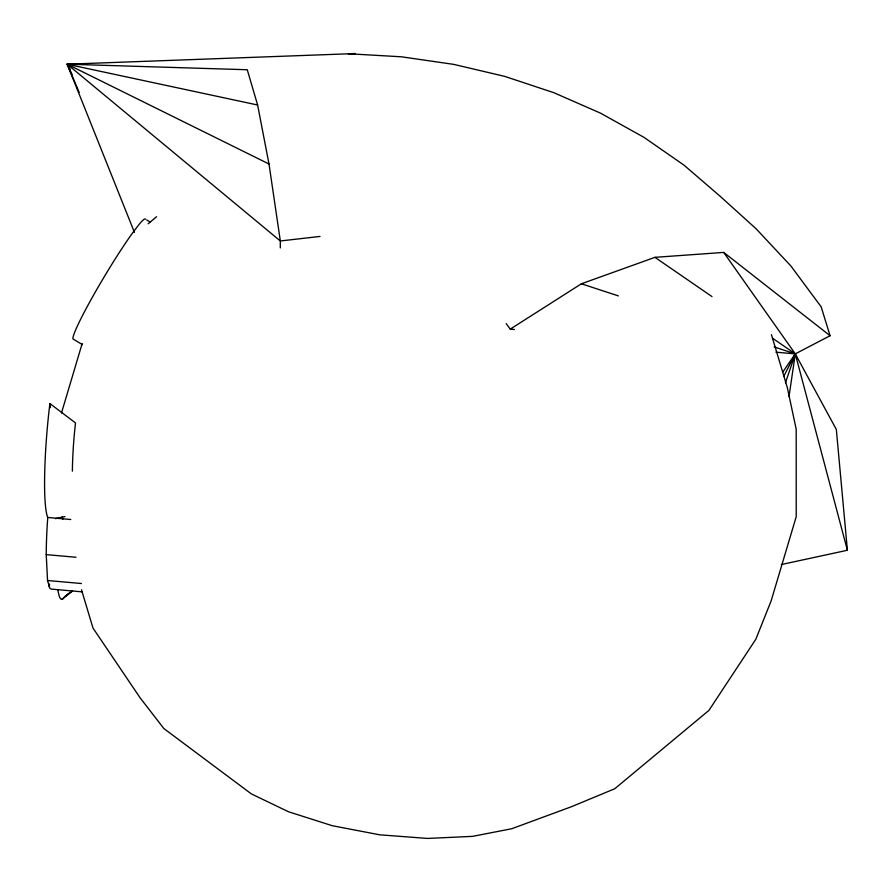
<?xml version="1.0" encoding="UTF-8"?>
<svg xmlns="http://www.w3.org/2000/svg" width="892" height="892" viewBox="0 0 892 892"><rect width="100%" height="100%" fill="white"/><g stroke="black" fill="none" stroke-linecap="round" stroke-linejoin="round"><path stroke-width="1.34" d="M280.3 247.931L280.333 240.974L269.005 164.005L257.61 105.011L247.262 69.743L67.19 64.202L134.447 232.399M49.172 586.824L49.573 584.07M789.03 396.483L795.285 353.868L723.713 252.414L654.94 257.342L581.394 283.779L510.269 329.126L506.188 323.618M61.481 412.996L82.175 343.543M785.428 382.891L795.285 353.868L830.084 335.727L821.164 306.837L790.959 266.072L756.193 228.865L720.178 196.296L683.997 165.143L643.879 137.29L600.271 113.028L553.687 92.634L504.638 76.355L453.682 64.369L401.4 56.798L348.371 53.743L355.083 53.565L67.19 64.202L79.187 92.389M783.823 376.179L795.285 353.868L772.461 338.168M782.685 372.22L795.285 353.868L774.156 346.943M148.206 223.78L156.579 216.689M61.871 599.346L72.564 590.939M64.547 596.826L72.263 590.883L64.547 596.826A91.274 10.637 -84.9 0 1 57.913 589.88M55.438 518.642L64.949 516.58M781.336 564.547L847.4 550.252L836.328 429.442L795.285 353.868L775.917 352.184M320.016 236.436L280.333 240.974L67.19 64.202L71.315 64.637M510.269 329.126L514.428 329.494M72.375 471.166A71.003 10.124 -85.7 0 1 75.519 422.942L49.885 403.563A91.274 10.637 -84.9 0 0 47.744 517.46L70.78 519.512M47.744 517.46A83.134 9.689 -84.9 0 0 46.228 554.623L76.032 557.266M46.228 554.623L47.544 580.514L81.406 583.524M82.532 591.875L51.379 589.11L49.863 588.386L47.544 580.514M257.61 105.011L67.19 64.202L72.018 74.248M581.394 283.779L618.368 295.899M269.005 164.005L67.19 64.202L70 69.019M146.656 219.923L150.202 222.052M82.465 344.658L73.01 338.993A70.089 5.497 -59.1 0 1 92.79 296.49A70.089 5.497 -59.1 0 1 132.886 232.522L139.219 224.249A70.089 5.497 -59.1 0 1 145.474 219.22M654.94 257.342L711.994 296.579M723.713 252.414L830.084 335.727M771.435 334.678L787.302 387.507L796.199 429.197L796.221 516.691L771.156 600.829L755.814 639.285L708.95 710.366L614.744 788.751L571.482 806.702L511.774 828.724L472.626 836.361L427.58 838.435L379.713 834.812L332.292 825.713L288.54 811.776L251.444 793.947L163.838 728.53L140.033 697.711L93.002 628.091L81.506 589.779M795.285 353.868L847.4 550.252M62.217 516.591L62.786 519.278M49.885 403.563L50.498 407.677"/></g></svg>
